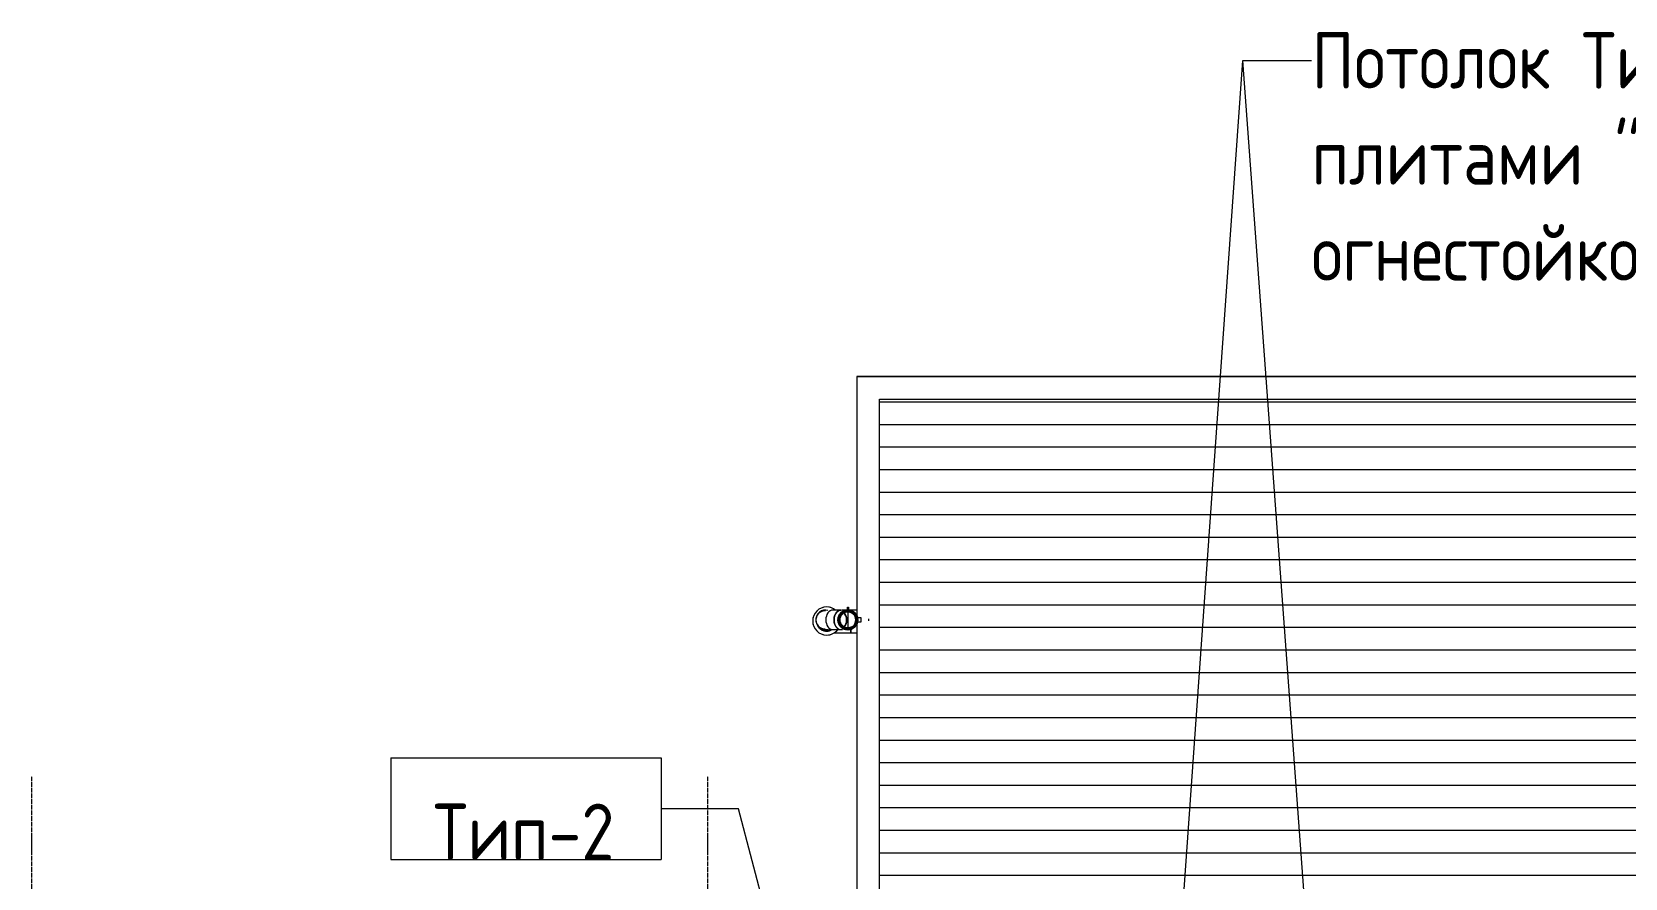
# Model space of a CAD drawing. Header units: millimetres. Extents: x -13069 to 207500, y -71366 to 56785.
# Drawn here: x 45850 to 52920, y 43769 to 47522 of the extents above; entities that cross this region are included whole.
import ezdxf

# ---------------------------------------------------------------- set-up
doc = ezdxf.new("R2010")
doc.units = ezdxf.units.MM
doc.linetypes.add('ADSK_Линия сетки', pattern=[25, 20, -2.5, 0, -2.5])
doc.linetypes.add('ADSK_Штрих_ш3 п1_5', pattern=[4.5, 3, -1.5])
for name, color, linetype, lineweight in [('Аннотация', 7, 'Continuous', 18), ('Каркас', 7, 'Continuous', 18), ('Марки', 7, 'Continuous', 20), ('Обобщенные модели', 7, 'Continuous', 18), ('Оборудование', 7, 'Continuous', 18), ('Оси', 7, 'Continuous', 9), ('Потолки', 7, 'Continuous', 9), ('Потолки штриховка', 7, 'Continuous', 9), ('Стены наружные', 7, 'Continuous', 18)]:
    doc.layers.add(name, color=color, linetype=linetype, lineweight=lineweight)
doc.styles.add('GOST Common_2', font='GOST_Common.ttf', dxfattribs={"width": 0.9, "height": 250})
doc.styles.add('GOST Common_B', font='', dxfattribs={"width": 0.9, "height": 250})
doc.styles.get('GOST Common_B').set_extended_font_data('GOST Common', bold=True)

# ---------------------------------------------------------------- blocks, each defined once
blk = doc.blocks.new('TN_ПВС 125-82_Водосточная труба - TN_ПВС 125-82_Водосточная труба-V8-План потолков 1-го этажа')
at = {"layer": 'Обобщенные модели', "lineweight": 40}
for radius, start, end in [(41.1, 0, 180), (41.1, 180, 0), (38.8, 360, 180), (38.8, 180, 360)]:
    blk.add_arc((0, 0), radius, start, end, dxfattribs=at)
blk = doc.blocks.new('_ Хомут универсальный - _ Хомут универсальный-V9-План потолков 1-го этажа')
at = {"layer": 'Обобщенные модели'}
for p, q in [((5, 93.3), (-5, 93.3)), ((-56.9, -2.1), (-56.9, 2.5)), ((-56.9, 2.5), (-43.2, 2.5)), ((-10, 42.1), (-10, 56.8)), ((-10, 56.8), (10, 56.8)), ((10, 56.8), (10, 42.2)), ((-43.2, -2.1), (-56.9, -2.1))]:
    blk.add_line(p, q, dxfattribs=at)
for centre, radius, start, end in [((0, 0.1), 43.3, 182.99198, 76.58706), ((0, 0), 43.3, 103.34723, 176.68986), ((0, 0), 41, 151.03711, 178.96289), ((0, 0), 41, 121.03711, 148.96289), ((0, 0), 41, 91.03711, 118.96289), ((0, 0), 41, 61.03711, 88.96289), ((0, 0), 41, 31.03711, 58.96289), ((0, 0), 41, 1.03711, 28.96289), ((0, 0), 41, 181.03711, 208.96289), ((0, 0), 41, 211.03711, 238.96289), ((0, 0), 41, 241.03711, 268.96289), ((0, 0), 41, 271.03711, 298.96289), ((0, 0), 41, 301.03711, 328.96289), ((0, 0), 41, 331.03711, 358.96289)]:
    blk.add_arc(centre, radius, start, end, dxfattribs=at)
blk = doc.blocks.new('_ Колено трубы 135 - _ Колено трубы 135-2851610-План потолков 1-го этажа')
at = {"layer": 'Обобщенные модели'}
for p, q in [((49439.2, 44957.7), (49403.8, 44957.7)), ((49471, 44951.1), (49471, 44877.5)), ((49403.8, 44870.9), (49439.2, 44870.9))]:
    blk.add_line(p, q, dxfattribs=at)
for start, end in [(0, 180), (180, 0)]:
    blk.add_arc((49471, 44914.3), 36.8, start, end, dxfattribs=at)
for centre, major_axis, start_param, end_param in [((49403.8, 44914.3), (0, 43.4), 0, 1.570796), ((49403.8, 44914.3), (0, 43.4), 1.570796, 3.141593), ((49439.2, 44914.3), (0, 43.4), 6.035339, 7.853982), ((49439.2, 44914.3), (0, 43.4), 1.570796, 3.389438), ((49439.2, 44914.3), (0, 42), 0, 3.141593)]:
    blk.add_ellipse(centre, major_axis=major_axis, ratio=0.707107, start_param=start_param, end_param=end_param, dxfattribs=at)
blk = doc.blocks.new('_ Колено трубы 135 - _ Колено трубы 135-V10-План потолков 1-го этажа')
at = {"layer": 'Обобщенные модели', "flags": 128}
for points in [[(0, 42), (1.7, 42), (3.4, 41.9), (5, 41.7), (6.7, 41.5), (8.3, 41.2), (10, 40.8), (11.6, 40.4), (13.2, 39.9), (14.8, 39.3), (16.4, 38.7), (17.9, 38), (19.4, 37.3), (20.9, 36.4), (22.3, 35.6), (23.7, 34.7), (25.1, 33.7), (26.4, 32.7), (27.7, 31.6), (28.9, 30.4), (30.1, 29.3), (31.3, 28), (32.4, 26.8), (33.4, 25.4), (34.4, 24.1), (35.3, 22.7), (36.2, 21.3), (37, 19.8), (37.8, 18.3), (38.5, 16.8), (39.1, 15.2), (39.7, 13.6), (40.2, 12), (40.7, 10.4), (41.1, 8.8), (41.4, 7.1), (41.6, 5.5), (41.8, 3.8), (41.9, 2.1), (42, 0.5), (42, 0)], [(42, 0), (42, -1.7), (41.9, -3.4), (41.7, -5), (41.5, -6.7), (41.2, -8.3), (40.8, -10), (40.4, -11.6), (39.9, -13.2), (39.3, -14.8), (38.7, -16.4), (38, -17.9), (37.3, -19.4), (36.4, -20.9), (35.6, -22.3), (34.7, -23.7), (33.7, -25.1), (32.7, -26.4), (31.6, -27.7), (30.4, -28.9), (29.3, -30.1), (28, -31.3), (26.8, -32.4), (25.4, -33.4), (24.1, -34.4), (22.7, -35.3), (21.3, -36.2), (19.8, -37), (18.3, -37.8), (16.8, -38.5), (15.2, -39.1), (13.6, -39.7), (12, -40.2), (10.4, -40.7), (8.8, -41.1), (7.1, -41.4), (5.5, -41.6), (3.8, -41.8), (2.1, -41.9), (0.5, -42)]]:
    blk.add_lwpolyline(points, dxfattribs=at)
at = {"layer": 'Обобщенные модели'}
for radius, start, end in [(43.4, 0, 104.20052), (41.1, 70.46318, 77.3627), (41.1, 70.46318, 77.3627), (42, 66.38751, 77.34414), (41.1, 62.92505, 65.9145), (41.1, 62.92505, 65.9145), (42, 41.61883, 60), (42, 23.59217, 38.0239), (42, 13.32478, 15), (43.4, 255.79948, 360), (41.1, 282.6373, 289.75204), (41.1, 282.6373, 289.75204), (42, 282.65586, 293.68049), (41.1, 291.53437, 295.18854), (41.1, 291.53437, 295.18854), (42, 300, 305.61514), (42, 311.20157, 318.62226), (42, 323.03491, 330), (42, 345, 346.67522)]:
    blk.add_arc((0, 0), radius, start, end, dxfattribs=at)
for major_axis, start_param, end_param in [((0, 38.8), 0.570776, 1.570796), ((0, 38.8), 1.570796, 2.570816), ((0, 36.8), 0.528268, 1.570796), ((0, 36.8), 1.570796, 2.613324)]:
    blk.add_ellipse((-67.4, 0), major_axis=major_axis, ratio=0.707107, start_param=start_param, end_param=end_param, dxfattribs=at)
blk = doc.blocks.new('Ворнока - Воронка выпускная ВК-В-D150_90-1946327-План потолков 1-го этажа')
at = {"layer": 'Каркас', "lineweight": 9}
for radius, start, end in [(62.5, 90, 141.98874), (62.5, 133.32476, 136.67498), (45, 106.65959, 122.32851), (45, 27.77754, 122.23732), (62.5, 103.32485, 106.67507), (40, 70.01228, 111.14499), (40, 102.02231, 110.06814), (45, 90, 103.34313), (40, 83.35429, 96.64537), (62.5, 0, 90), (45, 76.6585, 90), (40, 71.99846, 77.97654), (45, 46.65904, 73.34204), (62.5, 73.32493, 76.67515), (40, 54.20262, 56.55661), (45, 27.34782, 43.34259), (62.5, 43.32502, 46.67524), (62.5, 13.3251, 16.67533), (62.5, 230.83516, 270), (62.5, 253.32493, 256.67515), (62.5, 270, 360), (62.5, 283.3251, 286.67533), (62.5, 313.32502, 316.67524), (62.5, 343.32493, 346.67515)]:
    blk.add_arc((-500, 0), radius, start, end, dxfattribs=at)
blk = doc.blocks.new('TN_ПВХ воронка парапетная - ПВХ воронка парапетная 100х100 длиной 650мм с отводом и листоуловителем-7218197-План потолков 1-го этажа')
at = {"layer": 'Оборудование'}
for p, q in [((-50, -223.4), (-50, -250)), ((-48.8, -250), (-50, -250)), ((-50, -250), (-50, -256.3)), ((-50, -250), (-48.8, -250)), ((-50, -270.3), (-50, -289.6)), ((50, -250), (33.2, -250)), ((33.2, -250), (50, -250)), ((50, -250), (50, -223.4)), ((50, -323.7), (50, -250))]:
    blk.add_line(p, q, dxfattribs=at)
blk = doc.blocks.new('ADSK_Марка_Потолок - ADSK_Марка и Смещение от уровня-155896-План потолков 1-го этажа')
at = {"layer": 'Марки'}
for p, q in [((-6, 4.5), (-6, 0)), ((-6, 4.5), (6, 4.5)), ((6, 4.5), (6, 0)), ((-6, 0), (6, 0))]:
    blk.add_line(p, q, dxfattribs=at)

msp = doc.modelspace()

# ---------------------------------------------------------------- hatches: boundary and pattern name
at = {"layer": 'Потолки штриховка', "lineweight": 18}
h = msp.add_hatch(dxfattribs=at)
h.set_pattern_fill('FP_115', color=256, style=0, pattern_type=2)
h.set_pattern_definition([(180, (52360.98, 44881.3), (1e-14, 100), [])])
h.paths.add_polyline_path([(49610.98, 43768.805), (55110.98, 43768.805), (55110.98, 45893.523), (49610.98, 45893.523), (49610.98, 44410.363)])

# ---------------------------------------------------------------- linework, layer by layer
at = {"layer": 'Аннотация', "lineweight": 9}
for p, q in [((50897.56, 42796.99), (51223.728, 47395.518)), ((51223.728, 47395.518), (51528.706, 47395.518)), ((51223.728, 47395.518), (51528.706, 47395.518)), ((51579.909, 42554.425), (51223.728, 47395.518))]:
    msp.add_line(p, q, dxfattribs=at)
at = {"layer": 'Марки'}
for p, q in [((48985.307, 44076.852), (48643.115, 44076.852)), ((49363.455, 42645.131), (48985.307, 44076.852))]:
    msp.add_line(p, q, dxfattribs=at)
at = {"layer": 'Оси', "linetype": 'ADSK_Линия сетки'}
for p, q in [((45849.565, -6603.62), (45849.565, 44222.998)), ((48849.565, -6603.62), (48849.565, 44222.998))]:
    msp.add_line(p, q, dxfattribs=at)
at = {"layer": 'Потолки'}
msp.add_line((49510.98, 45993.803), (55210.98, 45993.803), dxfattribs=at)
at = {"layer": 'Стены наружные'}
for p, q in [((55210.98, 45993.523), (49510.98, 45993.523)), ((49510.98, 45993.523), (49510.98, 44929.942)), ((49610.98, 45893.523), (55110.98, 45893.523)), ((49610.98, 43669.805), (49610.98, 45893.523)), ((49510.98, 44921.002), (49510.98, 44918.41)), ((49510.98, 44910.2), (49510.98, 44906.709)), ((49510.98, 44898.475), (49510.98, 43669.805))]:
    msp.add_line(p, q, dxfattribs=at)

# ---------------------------------------------------------------- block references
at = {"layer": 'Каркас', "linetype": 'ADSK_Штрих_ш3 п1_5', "lineweight": 9, "rotation": 180}
msp.add_blockref('Ворнока - Воронка выпускная ВК-В-D150_90-1946327-План потолков 1-го этажа', (48877.253, 44909.305), dxfattribs=at)
at = {"layer": 'Марки', "xscale": 99.99999999999993, "yscale": 99.99999999999993, "zscale": 99.99999999999993}
msp.add_blockref('ADSK_Марка_Потолок - ADSK_Марка и Смещение от уровня-155896-План потолков 1-го этажа', (48043.115, 43851.852), dxfattribs=at)
at = {"layer": 'Обобщенные модели'}
for name, p, rotation in [('_ Хомут универсальный - _ Хомут универсальный-V9-План потолков 1-го этажа', (49470.98, 44914.305), 269.9999999999997), ('_ Колено трубы 135 - _ Колено трубы 135-V10-План потолков 1-го этажа', (49371.985, 44914.305), 180)]:
    msp.add_blockref(name, p, dxfattribs=dict(at, rotation=rotation))
msp.add_blockref('_ Колено трубы 135 - _ Колено трубы 135-2851610-План потолков 1-го этажа', (0, 0), dxfattribs=at)
at = {"layer": 'Обобщенные модели', "lineweight": 40, "rotation": 269.9999999999997}
msp.add_blockref('TN_ПВС 125-82_Водосточная труба - TN_ПВС 125-82_Водосточная труба-V8-План потолков 1-го этажа', (49470.98, 44914.305), dxfattribs=at)
at = {"layer": 'Оборудование', "rotation": 269.9999999999998}
msp.add_blockref('TN_ПВХ воронка парапетная - ПВХ воронка парапетная 100х100 длиной 650мм с отводом и листоуловителем-7218197-План потолков 1-го этажа', (49734.353, 44906.665), dxfattribs=at)

# ---------------------------------------------------------------- texts
at = {"layer": 'Аннотация', "lineweight": 9, "insert": (51528.706, 47520.711), "char_height": 250, "width": 8322.3, "attachment_point": 1, "line_spacing_factor": 1.022766, "style": 'GOST Common_2'}
msp.add_mtext('\\pt360,720,1080,1440,1800,2160,2520,2880,3240,3600,3960,4320,4680,5040,5400,5760,6120,6480,6840,7200,7560,7920,8280,8640,9000,9360,9720,10080,10440,10800,11160,11520;Потолок Тип 2 в пом. утепленнный минераловатными плитами "ЛАЙТ БАТТС" пр-во Rockwool (t=80мм) (класс огнестойкости НГ)', dxfattribs=at)
at = {"layer": 'Марки', "lineweight": 9, "insert": (48032.934, 43974.008), "char_height": 250, "width": 833.4, "attachment_point": 5, "line_spacing_factor": 1.022766, "style": 'GOST Common_B'}
msp.add_mtext('\\pt1143,2286,3429,4572,5715,6858,8001,9144,10287,11430,12573,13716,14859,16002,17145,18288,19431,20574,21717,22860,24003,25146,26289,27432,28575,29718,30861,32004,33147,34290,35433,36576;Тип-2', dxfattribs=at)

doc.saveas('drawing.dxf')
